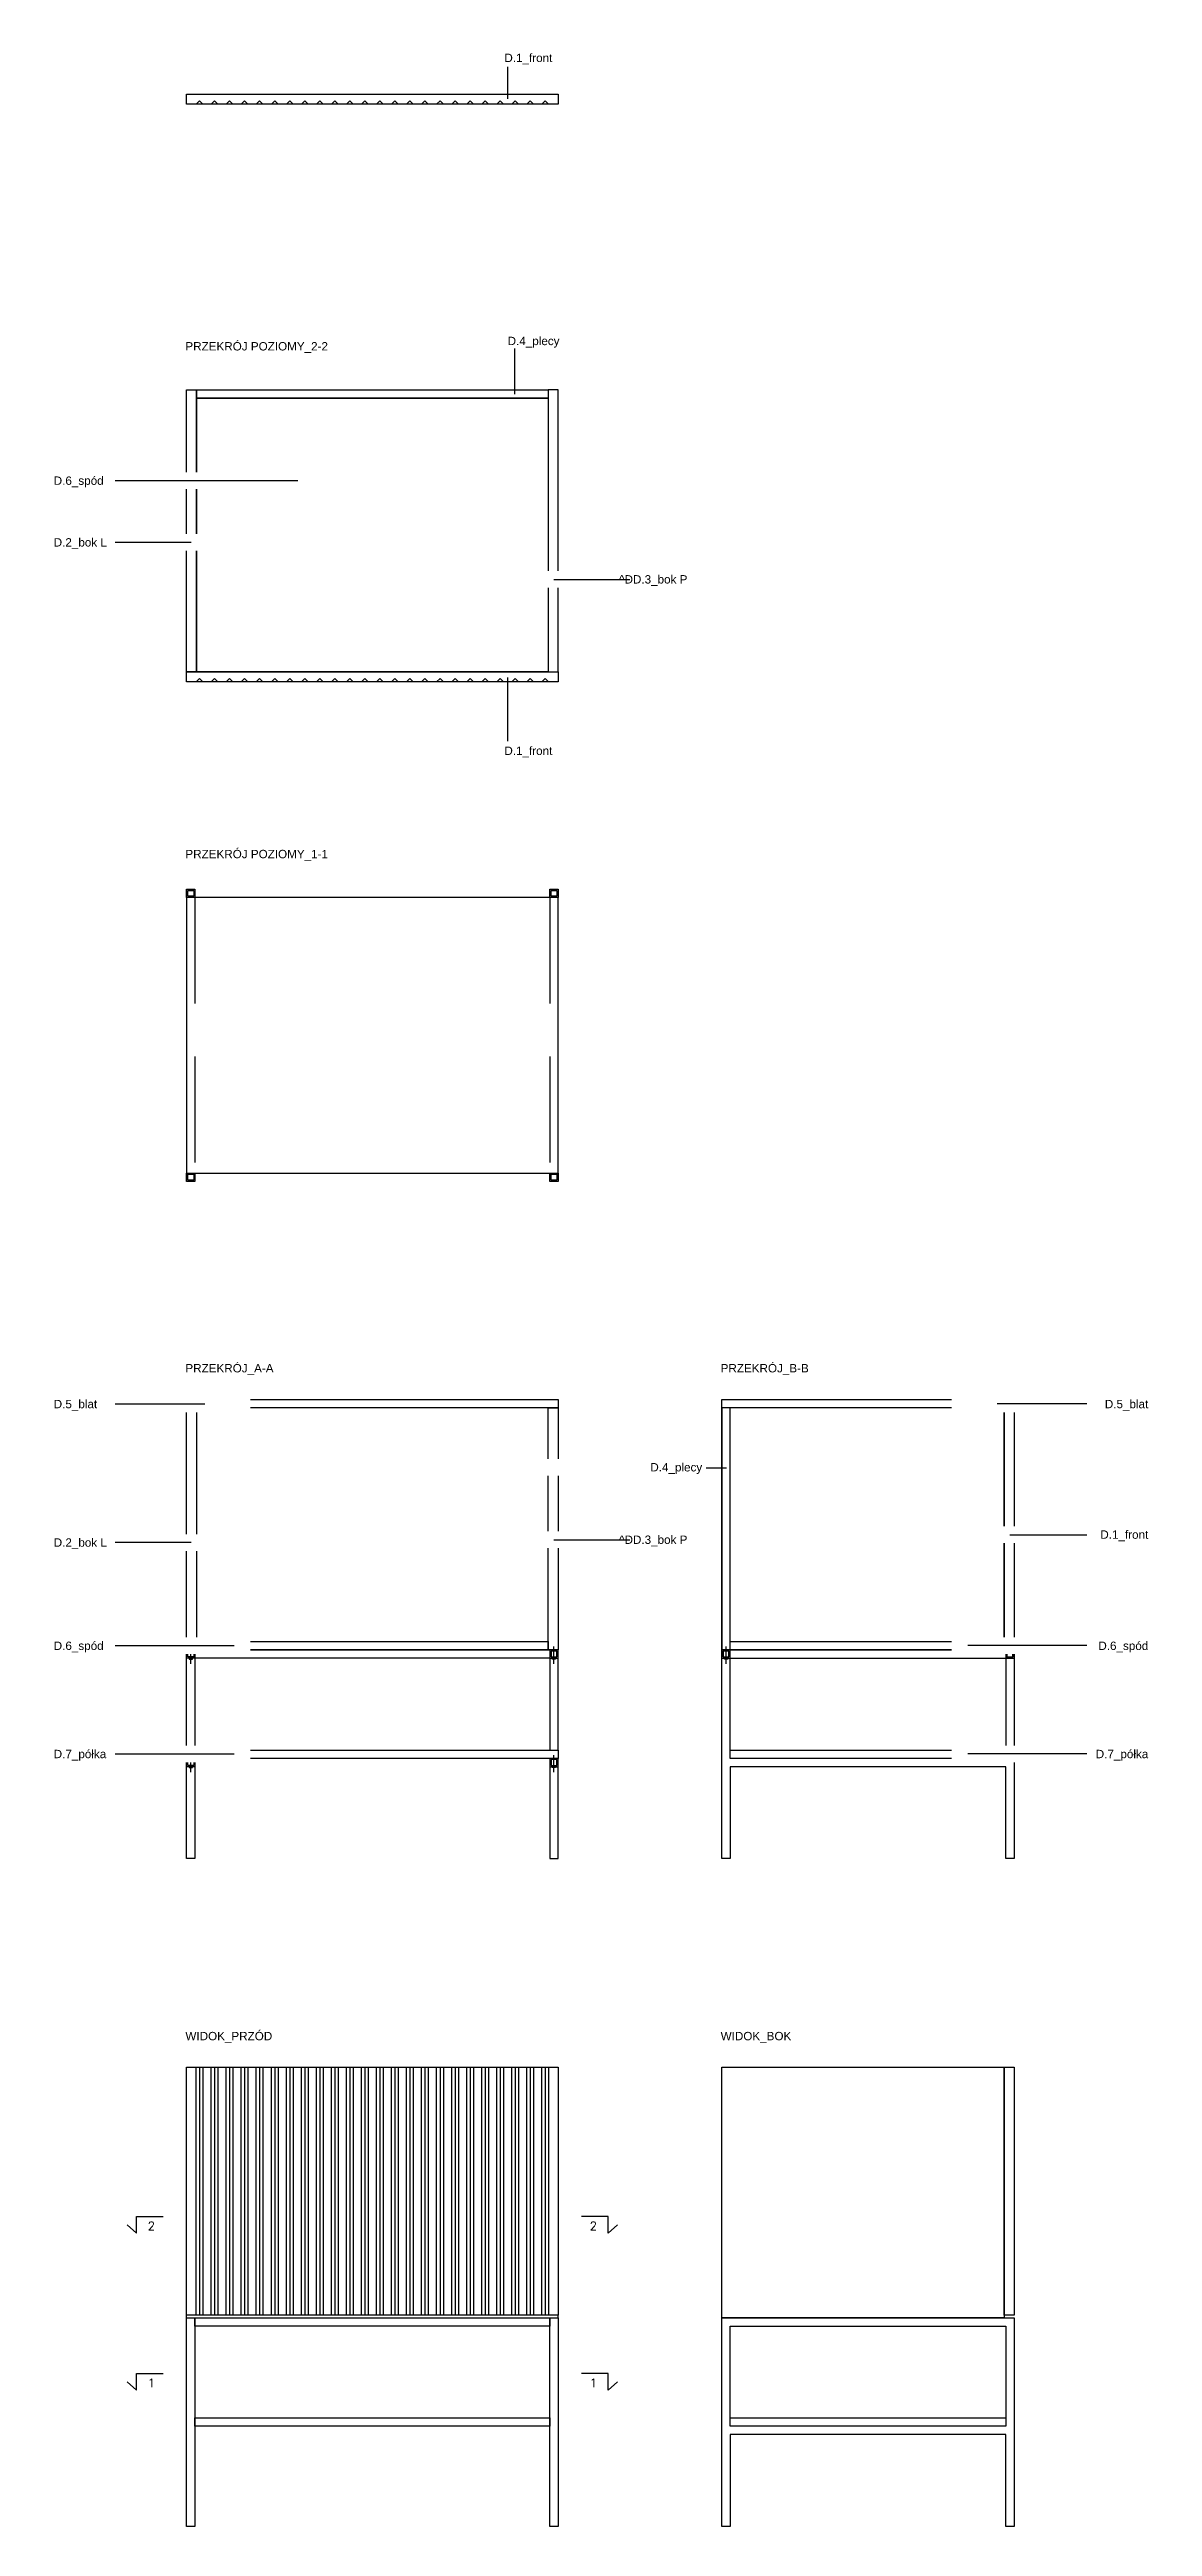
# Model space of a CAD drawing. Header units: millimetres. Extents: x -16 to 116, y 0 to 297.
import ezdxf

# ---------------------------------------------------------------- set-up
doc = ezdxf.new("R2010")
doc.units = ezdxf.units.MM
doc.linetypes.add('DASHED', pattern=[19.05, 12.7, -6.35])
doc.layers.add('X - wkręty', color=1, linetype='Continuous')
doc.styles.get("Standard").update_dxf_attribs({"font": 'txt.shx'})

# ---------------------------------------------------------------- blocks, each defined once
blk = doc.blocks.new('wk')
at = {"layer": 'X - wkręty'}
for points in [[(5717.86633, 1944.768698), (5717.86633, 1965.448103)], [(5717.86633, 1951.448103), (5715.86633, 1951.448103), (5715.86633, 1950.448103), (5719.86633, 1950.448103), (5719.86633, 1951.448103), (5717.86633, 1951.448103)]]:
    blk.add_lwpolyline(points, dxfattribs=at)

msp = doc.modelspace()

# ---------------------------------------------------------------- linework, layer by layer
for p, q in [((0, 105), (1, 105)), ((1, 105), (43.5, 105)), ((43.5, 104), (1, 104)), ((43.5, 105), (44.5, 105)), ((64.102356, 105), (65.102356, 105)), ((98.102356, 105), (99.102356, 105)), ((0, 80), (0, 91)), ((1, 91), (1, 80)), ((43.5, 91), (43.5, 80)), ((44.5, 80), (44.5, 91)), ((1, 80), (0, 80)), ((43.5, 80), (44.5, 80))]:
    msp.add_line(p, q)
for points in [[(0, 291.35873), (44.5, 291.35873), (44.5, 290.15873), (0, 290.15873)], [(0, 255.94071), (1.2, 255.94071), (1.2, 222.14071), (0, 222.14071)], [(1.2, 255.94071), (43.3, 255.94071), (43.3, 254.94071), (1.2, 254.94071)], [(44.5, 255.94071), (43.3, 255.94071), (43.3, 222.14071), (44.5, 222.14071)], [(1.2, 254.94071), (43.3, 254.94071), (43.3, 222.14071), (1.2, 222.14071)], [(0, 222.14071), (44.5, 222.14071), (44.5, 220.94071), (0, 220.94071)], [(0, 196.119824), (1, 196.119824), (1, 195.119824), (0, 195.119824)], [(0.15, 195.969824), (0.85, 195.969824), (0.85, 195.269824), (0.15, 195.269824)], [(43.5, 196.119824), (44.5, 196.119824), (44.5, 195.119824), (43.5, 195.119824)], [(43.65, 195.969824), (44.35, 195.969824), (44.35, 195.269824), (43.65, 195.269824)], [(0, 162.119824), (44.5, 162.119824), (44.5, 195.119824), (0, 195.119824)], [(0, 162.119824), (1, 162.119824), (1, 161.119824), (0, 161.119824)], [(0.15, 161.969824), (0.85, 161.969824), (0.85, 161.269824), (0.15, 161.269824)], [(43.5, 162.119824), (44.5, 162.119824), (44.5, 161.119824), (43.5, 161.119824)], [(43.65, 161.969824), (44.35, 161.969824), (44.35, 161.269824), (43.65, 161.269824)], [(0, 135), (44.5, 135), (44.5, 134), (0, 134)], [(64.102356, 135), (97.902356, 135), (97.902356, 105), (64.102356, 105)], [(64.102356, 135), (97.902356, 135), (97.902356, 134), (64.102356, 134)], [(64.102356, 105), (65.102356, 105), (65.102356, 134), (64.102356, 134)], [(97.902356, 135), (99.102356, 135), (99.102356, 105.3), (97.902356, 105.3)], [(0, 105), (1, 105), (1, 104), (0, 104)], [(0.15, 104.85), (0.85, 104.85), (0.85, 104.15), (0.15, 104.15)], [(44.5, 105), (43.5, 105), (43.5, 104), (44.5, 104)], [(44.35, 104.85), (43.65, 104.85), (43.65, 104.15), (44.35, 104.15)], [(65.102356, 105), (64.102356, 105), (64.102356, 104), (65.102356, 104)], [(64.952356, 104.85), (64.252356, 104.85), (64.252356, 104.15), (64.952356, 104.15)], [(65.102356, 104), (98.102356, 104), (98.102356, 92), (65.102356, 92)], [(99.102356, 105), (98.102356, 105), (98.102356, 104), (99.102356, 104)], [(98.952356, 104.85), (98.252356, 104.85), (98.252356, 104.15), (98.952356, 104.15)], [(0, 93), (44.5, 93), (44.5, 92), (0, 92)], [(0, 92), (1, 92), (1, 91), (0, 91)], [(44.5, 92), (43.5, 92), (43.5, 91), (44.5, 91)], [(65.102356, 93), (98.102356, 93), (98.102356, 92), (65.102356, 92)], [(0.15, 91.85), (0.85, 91.85), (0.85, 91.15), (0.15, 91.15)], [(44.35, 91.85), (43.65, 91.85), (43.65, 91.15), (44.35, 91.15)], [(0, 55), (44.5, 55), (44.5, 25.3), (0, 25.3)], [(64.102356, 55), (97.902356, 55), (97.902356, 25), (64.102356, 25)], [(97.902356, 55), (99.102356, 55), (99.102356, 25.3), (97.902356, 25.3)], [(1, 25), (43.5, 25), (43.5, 24), (1, 24)], [(65.102356, 24), (98.102356, 24), (98.102356, 12), (65.102356, 12)], [(1, 13), (43.5, 13), (43.5, 12), (1, 12)], [(65.102356, 13), (98.102356, 13), (98.102356, 12), (65.102356, 12)]]:
    msp.add_lwpolyline(points, close=True)
for points in [[(1.15, 290.15873), (1.55, 290.55873), (1.95, 290.15873)], [(2.95, 290.15873), (3.35, 290.55873), (3.75, 290.15873)], [(4.75, 290.15873), (5.15, 290.55873), (5.55, 290.15873)], [(6.55, 290.15873), (6.95, 290.55873), (7.35, 290.15873)], [(8.35, 290.15873), (8.75, 290.55873), (9.15, 290.15873)], [(10.15, 290.15873), (10.55, 290.55873), (10.95, 290.15873)], [(11.95, 290.15873), (12.35, 290.55873), (12.75, 290.15873)], [(13.75, 290.15873), (14.15, 290.55873), (14.55, 290.15873)], [(15.55, 290.15873), (15.95, 290.55873), (16.35, 290.15873)], [(17.35, 290.15873), (17.75, 290.55873), (18.15, 290.15873)], [(19.15, 290.15873), (19.55, 290.55873), (19.95, 290.15873)], [(20.95, 290.15873), (21.35, 290.55873), (21.75, 290.15873)], [(23.55, 290.15873), (23.15, 290.55873), (22.75, 290.15873)], [(25.35, 290.15873), (24.95, 290.55873), (24.55, 290.15873)], [(27.15, 290.15873), (26.75, 290.55873), (26.35, 290.15873)], [(28.95, 290.15873), (28.55, 290.55873), (28.15, 290.15873)], [(30.75, 290.15873), (30.35, 290.55873), (29.95, 290.15873)], [(32.55, 290.15873), (32.15, 290.55873), (31.75, 290.15873)], [(34.35, 290.15873), (33.95, 290.55873), (33.55, 290.15873)], [(36.15, 290.15873), (35.75, 290.55873), (35.35, 290.15873)], [(37.95, 290.15873), (37.55, 290.55873), (37.15, 290.15873)], [(39.75, 290.15873), (39.35, 290.55873), (38.95, 290.15873)], [(41.55, 290.15873), (41.15, 290.55873), (40.75, 290.15873)], [(43.35, 290.15873), (42.95, 290.55873), (42.55, 290.15873)], [(1.15, 220.94071), (1.55, 221.34071), (1.95, 220.94071)], [(2.95, 220.94071), (3.35, 221.34071), (3.75, 220.94071)], [(4.75, 220.94071), (5.15, 221.34071), (5.55, 220.94071)], [(6.55, 220.94071), (6.95, 221.34071), (7.35, 220.94071)], [(8.35, 220.94071), (8.75, 221.34071), (9.15, 220.94071)], [(10.15, 220.94071), (10.55, 221.34071), (10.95, 220.94071)], [(11.95, 220.94071), (12.35, 221.34071), (12.75, 220.94071)], [(13.75, 220.94071), (14.15, 221.34071), (14.55, 220.94071)], [(15.55, 220.94071), (15.95, 221.34071), (16.35, 220.94071)], [(17.35, 220.94071), (17.75, 221.34071), (18.15, 220.94071)], [(19.15, 220.94071), (19.55, 221.34071), (19.95, 220.94071)], [(20.95, 220.94071), (21.35, 221.34071), (21.75, 220.94071)], [(23.55, 220.94071), (23.15, 221.34071), (22.75, 220.94071)], [(25.35, 220.94071), (24.95, 221.34071), (24.55, 220.94071)], [(27.15, 220.94071), (26.75, 221.34071), (26.35, 220.94071)], [(28.95, 220.94071), (28.55, 221.34071), (28.15, 220.94071)], [(30.75, 220.94071), (30.35, 221.34071), (29.95, 220.94071)], [(32.55, 220.94071), (32.15, 221.34071), (31.75, 220.94071)], [(34.35, 220.94071), (33.95, 221.34071), (33.55, 220.94071)], [(36.15, 220.94071), (35.75, 221.34071), (35.35, 220.94071)], [(37.95, 220.94071), (37.55, 221.34071), (37.15, 220.94071)], [(39.75, 220.94071), (39.35, 221.34071), (38.95, 220.94071)], [(41.55, 220.94071), (41.15, 221.34071), (40.75, 220.94071)], [(43.35, 220.94071), (42.95, 221.34071), (42.55, 220.94071)], [(0, 134), (1.2, 134), (1.2, 105), (0, 105), (0, 134)], [(43.3, 134), (44.5, 134), (44.5, 105), (43.3, 105), (43.3, 134)], [(0, 93), (0, 105)], [(1.2, 105), (1.2, 106), (43.3, 106), (43.3, 105), (1, 105)], [(1, 104), (1, 105)], [(1, 104), (1, 93)], [(43.5, 105), (43.5, 93)], [(44.5, 93), (44.5, 105)], [(64.102356, 80), (64.102356, 105), (99.102356, 105), (99.102356, 80), (98.102356, 80), (98.102356, 91), (65.102356, 91), (65.102356, 80), (64.102356, 80)], [(65.102356, 105), (65.102356, 106), (97.902356, 106), (97.902356, 105), (65.102356, 105)], [(-7.097233, 36.122495), (-6.001583, 35.118697), (-6.001583, 37.126294), (-2.793364, 37.126294)], [(51.597233, 36.122495), (50.501583, 35.118697), (50.501583, 37.126294), (47.293364, 37.126294)], [(0, 25), (0, 25.3)], [(0, 0), (0, 25), (1, 25), (1, 0), (0, 0)], [(43.5, 0), (43.5, 25), (44.5, 25), (44.5, 0), (43.5, 0)], [(44.5, 25), (44.5, 25.3)], [(64.102356, 0), (64.102356, 25), (99.102356, 25), (99.102356, 0), (98.102356, 0), (98.102356, 11), (65.102356, 11), (65.102356, 0), (64.102356, 0)], [(-7.097233, 17.318924), (-6.001583, 16.315125), (-6.001583, 18.322722), (-2.793364, 18.322722)], [(51.597233, 17.318924), (50.501583, 16.315125), (50.501583, 18.322722), (47.293364, 18.322722)]]:
    msp.add_lwpolyline(points)
at = {"linetype": 'DASHED'}
for points in [[(1, 195.119824), (1, 162.119824)], [(43.5, 195.119824), (43.5, 162.119824)]]:
    msp.add_lwpolyline(points, dxfattribs=at)
at = {"color": 252}
for points in [[(1.15, 55), (1.95, 55), (1.95, 25.3), (1.15, 25.3)], [(2.95, 55), (3.75, 55), (3.75, 25.3), (2.95, 25.3)], [(4.75, 55), (5.55, 55), (5.55, 25.3), (4.75, 25.3)], [(6.55, 55), (7.35, 55), (7.35, 25.3), (6.55, 25.3)], [(8.35, 55), (9.15, 55), (9.15, 25.3), (8.35, 25.3)], [(10.15, 55), (10.95, 55), (10.95, 25.3), (10.15, 25.3)], [(11.95, 55), (12.75, 55), (12.75, 25.3), (11.95, 25.3)], [(13.75, 55), (14.55, 55), (14.55, 25.3), (13.75, 25.3)], [(15.55, 55), (16.35, 55), (16.35, 25.3), (15.55, 25.3)], [(17.35, 55), (18.15, 55), (18.15, 25.3), (17.35, 25.3)], [(19.15, 55), (19.95, 55), (19.95, 25.3), (19.15, 25.3)], [(20.95, 55), (21.75, 55), (21.75, 25.3), (20.95, 25.3)], [(22.75, 55), (23.55, 55), (23.55, 25.3), (22.75, 25.3)], [(24.55, 55), (25.35, 55), (25.35, 25.3), (24.55, 25.3)], [(26.35, 55), (27.15, 55), (27.15, 25.3), (26.35, 25.3)], [(28.15, 55), (28.95, 55), (28.95, 25.3), (28.15, 25.3)], [(29.95, 55), (30.75, 55), (30.75, 25.3), (29.95, 25.3)], [(31.75, 55), (32.55, 55), (32.55, 25.3), (31.75, 25.3)], [(33.55, 55), (34.35, 55), (34.35, 25.3), (33.55, 25.3)], [(35.35, 55), (36.15, 55), (36.15, 25.3), (35.35, 25.3)], [(37.15, 55), (37.95, 55), (37.95, 25.3), (37.15, 25.3)], [(38.95, 55), (39.75, 55), (39.75, 25.3), (38.95, 25.3)], [(40.75, 55), (41.55, 55), (41.55, 25.3), (40.75, 25.3)], [(42.55, 55), (43.35, 55), (43.35, 25.3), (42.55, 25.3)]]:
    msp.add_lwpolyline(points, close=True, dxfattribs=at)
at = {"color": 250}
for points in [[(1.55, 55), (1.55, 25.3)], [(3.35, 55), (3.35, 25.3)], [(5.15, 55), (5.15, 25.3)], [(6.95, 55), (6.95, 25.3)], [(8.75, 55), (8.75, 25.3)], [(10.55, 55), (10.55, 25.3)], [(12.35, 55), (12.35, 25.3)], [(14.15, 55), (14.15, 25.3)], [(15.95, 55), (15.95, 25.3)], [(17.75, 55), (17.75, 25.3)], [(19.55, 55), (19.55, 25.3)], [(21.35, 55), (21.35, 25.3)], [(23.15, 55), (23.15, 25.3)], [(24.95, 55), (24.95, 25.3)], [(26.75, 55), (26.75, 25.3)], [(28.55, 55), (28.55, 25.3)], [(30.35, 55), (30.35, 25.3)], [(32.15, 55), (32.15, 25.3)], [(33.95, 55), (33.95, 25.3)], [(35.75, 55), (35.75, 25.3)], [(37.55, 55), (37.55, 25.3)], [(39.35, 55), (39.35, 25.3)], [(41.15, 55), (41.15, 25.3)], [(42.95, 55), (42.95, 25.3)]]:
    msp.add_lwpolyline(points, dxfattribs=at)

# ---------------------------------------------------------------- block references
at = {"yscale": 0.1, "zscale": 0.1}
for p, xscale in [((-571.286633, -91.14481), 0.1), ((615.786633, -91.14481), -0.1), ((636.388989, -91.14481), -0.1), ((-571.286633, -104.14481), 0.1), ((615.786633, -104.14481), -0.1)]:
    msp.add_blockref('wk', p, dxfattribs=dict(at, xscale=xscale))

# ---------------------------------------------------------------- texts
at = {"char_height": 1, "bg_fill": 2}
for s, insert, width, attachment_point in [('\\pxt19;{\\fArial|b0|i0|c0|p34;D.1_front}', (43.804928, 296.193551), 23.039859, 3), ('{\\fArial|b0|i0|c0|p34;PRZEKRÓJ POZIOMY_2-2}', (-0.141259, 261.648385), 23.039859, 1), ('\\pxt19;{\\fArial|b0|i0|c0|p34;D.1_front}', (43.804928, 213.196627), 23.039859, 3), ('{\\fArial|b0|i0|c0|p34;PRZEKRÓJ POZIOMY_1-1}', (-0.141259, 200.827499), 23.039859, 1), ('{\\fArial|b0|i0|c0|p34;PRZEKRÓJ_A-A}', (-0.141259, 139.238214), 3.254144, 1)]:
    msp.add_mtext(s, dxfattribs=dict(at, insert=insert, width=width, attachment_point=attachment_point))
at = {"char_height": 1, "width": 3.254144}
for s, insert, attachment_point in [('{\\fArial|b0|i0|c0|p34;PRZEKRÓJ_B-B}', (63.961098, 139.238214), 1), ('\\pxt2;{\\fArial|b0|i0|c0|p34;WIDOK_PRZÓD}', (-0.141259, 59.238214), 1), ('{\\fArial|b0|i0|c0|p34;WIDOK_BOK}', (63.961098, 59.238214), 1), ('2', (-4.641259, 36.504187), 1), ('2', (49.141259, 36.504187), 3), ('1', (-4.641259, 17.700616), 1), ('1', (49.141259, 17.700616), 3)]:
    msp.add_mtext(s, dxfattribs=dict(at, insert=insert, attachment_point=attachment_point))

# ---------------------------------------------------------------- next in the draw order: linework, layer by layer
for points in [[(38.473667, 290.779089), (38.473667, 294.622122)], [(38.473667, 213.865675), (38.473667, 221.465184)]]:
    msp.add_lwpolyline(points)

# ---------------------------------------------------------------- next in the draw order: texts
at = {"char_height": 1, "width": 23.039859, "bg_fill": 2}
for s, insert, attachment_point in [('\\pxt19;{\\fArial|b0|i0|c0|p34;D.4_plecy}', (44.662071, 262.285913), 3), ('{\\fArial|b0|i0|c0|p34;D.6_spód}', (-15.912071, 245.55377), 1), ('{\\fArial|b0|i0|c0|p34;D.2_bok L}', (-15.912071, 238.160913), 1), ('{\\fArial|b0|i0|c0|p34;^DD.3_bok P}', (59.9835, 233.732341), 3), ('{\\fArial|b0|i0|c0|p34;D.5_blat}', (-15.912071, 134.945635), 1), ('{\\fArial|b0|i0|c0|p34;D.5_blat}', (115.174778, 134.945635), 3), ('\\pxt19;{\\fArial|b0|i0|c0|p34;D.4_plecy}', (61.751357, 127.375198), 3), ('{\\fArial|b0|i0|c0|p34;D.2_bok L}', (-15.912071, 118.357341), 1), ('{\\fArial|b0|i0|c0|p34;^DD.3_bok P}', (59.9835, 118.696627), 3), ('\\pxt19;{\\fArial|b0|i0|c0|p34;D.1_front}', (115.174778, 119.309183), 3), ('{\\fArial|b0|i0|c0|p34;D.6_spód}', (-15.912071, 105.99127), 1), ('{\\fArial|b0|i0|c0|p34;D.6_spód}', (115.174778, 105.99127), 3), ('{\\fArial|b0|i0|c0|p34;D.7_półka}', (-15.912071, 93.026984), 1), ('{\\fArial|b0|i0|c0|p34;D.7_półka}', (115.174778, 93.026984), 3)]:
    msp.add_mtext(s, dxfattribs=dict(at, insert=insert, attachment_point=attachment_point))

# ---------------------------------------------------------------- next in the draw order: linework, layer by layer
for points in [[(39.33081, 255.419549), (39.33081, 260.879866)], [(-8.56799, 245.085846), (13.305626, 245.085846)], [(-8.56799, 237.692989), (0.532539, 237.692989)], [(53.06799, 233.192989), (43.967461, 233.192989)], [(-8.56799, 134.477712), (2.178642, 134.477712)], [(107.830697, 134.477712), (97.084065, 134.477712)], [(64.649211, 126.775783), (62.236512, 126.775783)], [(107.830697, 118.727712), (98.57679, 118.727712)], [(-8.56799, 117.889418), (0.532539, 117.889418)], [(53.06799, 118.157275), (43.967461, 118.157275)], [(-8.56799, 105.523346), (5.698483, 105.523346)], [(107.830697, 105.523346), (93.564224, 105.523346)], [(-8.56799, 92.559061), (5.698483, 92.559061)], [(107.830697, 92.559061), (93.564224, 92.559061)]]:
    msp.add_lwpolyline(points)

doc.saveas('drawing.dxf')
